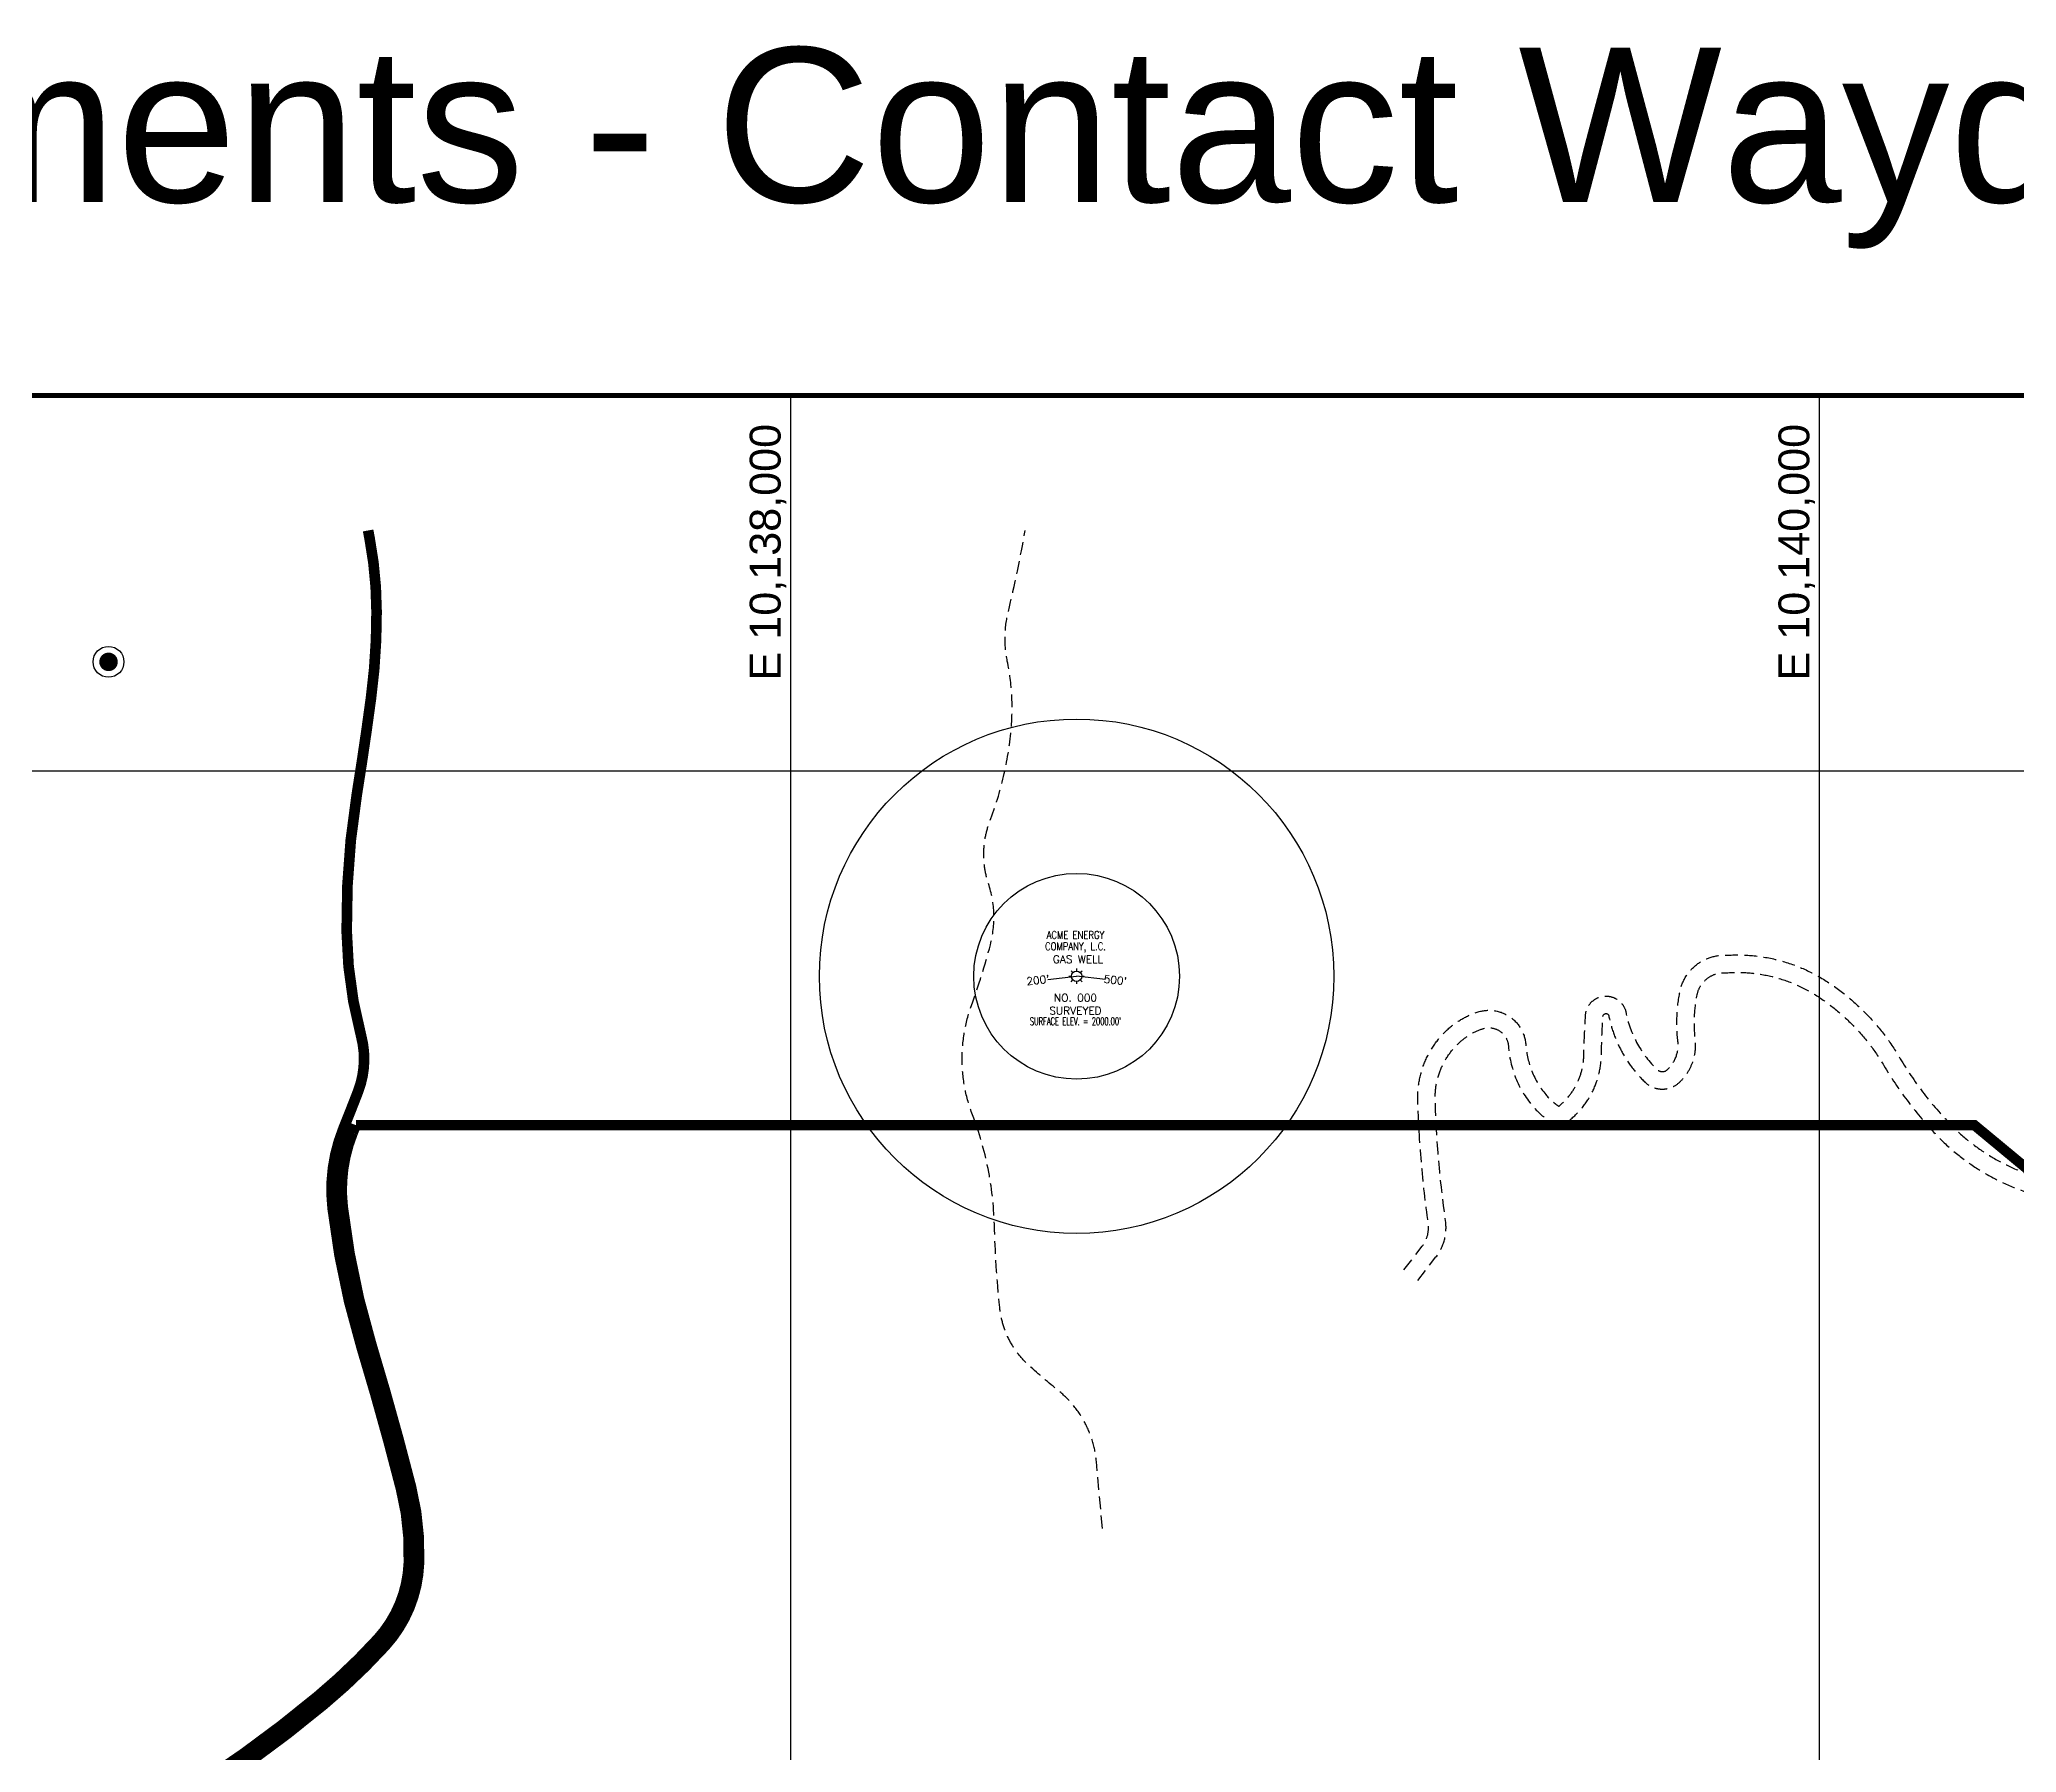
# Model space of a CAD drawing. Header units: inches. Extents: x 10131215 to 10153225, y 3476725 to 3491422.
# Drawn here: x 10136539 to 10140383, y 3488093 to 3491422 of the extents above; entities that cross this region are included whole.
import ezdxf
from ezdxf.enums import TextEntityAlignment as Align

# ---------------------------------------------------------------- set-up
doc = ezdxf.new("R2010")
doc.units = ezdxf.units.IN
doc.header["$LTSCALE"] = 100
doc.header["$MEASUREMENT"] = 0
for name, pattern in [('CENTER', [2, 1.25, -0.25, 0.25, -0.25]), ('DASHED2', [0.375, 0.25, -0.125]), ('PHANTOMX2', [5, 2.5, -0.5, 0.5, -0.5, 0.5, -0.5])]:
    doc.linetypes.add(name, pattern=pattern)
doc.layers.get('0').update_dxf_attribs({"color": 60, "linetype": 'CONTINUOUS'})
for name, color, linetype in [('BOUNDARY-STATE', 90, 'PHANTOMX2'), ('DRILL HOLES', 170, 'CONTINUOUS'), ('ELEVATIONS-UPEER MASON-CONTOURS', 175, 'CONTINUOUS'), ('GAS WELLS-EXISTING-ACTIVE', 30, 'CONTINUOUS'), ('GRID COORDINATES-VA SOUTH NAD27', 252, 'CONTINUOUS'), ('PROPERTY LINES-MINERAL', 1, 'CENTER'), ('ROADS', 34, 'DASHED2'), ('TITLE BLOCK-LEGEND-BORDER', 7, 'CONTINUOUS')]:
    doc.layers.add(name, color=color, linetype=linetype)
doc.styles.add('arial', font='ARIAL.TTF')
doc.styles.add('GRIDLINE LABEL', font='ARIAL.TTF', dxfattribs={"height": 60})
doc.styles.get("Standard").update_dxf_attribs({"font": 'simplex.shx'})

# ---------------------------------------------------------------- blocks, each defined once
blk = doc.blocks.new('DRILL HOLE')
at = {"layer": 'DRILL HOLES', "const_width": 18}
blk.add_lwpolyline([(-9, 0, 1), (9, 0, 1)], format="xyb", close=True, dxfattribs=at)
at = {"layer": 'DRILL HOLES'}
blk.add_circle((0, 0), 30, dxfattribs=at)

msp = doc.modelspace()

# ---------------------------------------------------------------- linework, layer by layer
at = {"layer": 'BOUNDARY-STATE', "const_width": 20.7, "flags": 128}
msp.add_lwpolyline([(10131798.8, 3481598.6, -0.039474), (10131887.6, 3481676.5, 0.038751), (10131961.7, 3481741.2, 0.087139), (10132095.6, 3481936.8, 0.045284), (10132133.2, 3482044.1, 0.002231), (10132167, 3482181.6, -0.10675), (10132288.1, 3482432.5, -0.052167), (10132454.4, 3482605.2, 0.055844), (10132572.2, 3482729.3, 0.024046), (10132637.3, 3482824.5, -0.043685), (10132730.5, 3482949.9, -0.046446), (10132908.8, 3483116.6, 0.072507), (10132968.6, 3483178.6, 0.026404), (10133001.3, 3483229.8, -0.020709), (10133063.1, 3483328.7, -0.010585), (10133116.5, 3483403.4, -0.008208), (10133171.5, 3483474.5, 0.0395), (10133296, 3483658.2, -0.064039), (10133404.3, 3483802.2, -0.036644), (10133548.8, 3483930.2, -0.023442), (10133719.2, 3484047.9, 0.01433), (10133920.4, 3484181.5, -0.08864), (10134267.8, 3484344.3, -0.046017), (10134346.2, 3484357.6, 0.086569), (10134716.4, 3484452, 0.119892), (10134970.5, 3484649.8, 0.041824), (10135014.6, 3484716.2, -0.056021), (10135098.6, 3484835.1, -0.043379), (10135169.3, 3484901.9, 0.006743), (10135270.7, 3484984.5, 0.017049), (10135326.3, 3485034.4, 0.120382), (10135484.4, 3485283.4, -0.015334), (10135535.9, 3485421.7, 0.021053), (10135604.4, 3485612, 0.058515), (10135619.2, 3485690.6, -0.063209), (10135641, 3485800.6, 0.055344), (10135681, 3485987.2, -0.03287), (10135712.2, 3486172.5, 0.078174), (10135724.1, 3486328.8, -0.042498), (10135725.5, 3486582.8, 0.046229), (10135725, 3486771.6, -0.112379), (10135761.2, 3487050.2, -0.006394), (10135841.3, 3487259.3, -0.004875), (10135975.3, 3487587.2, -0.002349), (10136007.6, 3487663.1, -0.178273), (10136116.1, 3487777.1, -0.091362), (10136325.7, 3487836.2, 0.000371), (10136409, 3487844, 0.098619), (10136658.3, 3487918.6, 0.024038), (10136862.4, 3488039.8, 0.027468), (10137079.2, 3488200.9, 0.034094), (10137196.4, 3488312.7, 0.177302), (10137257.3, 3488461.1, 0.072181), (10137242.1, 3488604.8, 0.011242), (10137165.2, 3488880.8, -0.044633), (10137109.1, 3489150.2, -0.125314), (10137129.8, 3489304.4, 0.003409), (10137158.4, 3489376.9, 0.158878), (10137164.3, 3489486, -0.062263), (10137136.4, 3489688.7, -0.04316), (10137156, 3489954, 0.006878), (10137183.8, 3490143, 0.034062), (10137194.5, 3490310.1, 0.04574), (10137181, 3490452, -0.002502), (10137178.1, 3490467.7, -0.002502)], format="xyb", dxfattribs=at)
at = {"layer": 'ELEVATIONS-UPEER MASON-CONTOURS', "const_width": 5}
for points in [[(10135978.9, 3483263.2, 0), (10135880.2, 3483248.3, 0.000547)], [(10136147.8, 3483288.5, 0.000001), (10135988.5, 3483264.7, 0.000023)]]:
    msp.add_lwpolyline(points, format="xyb", dxfattribs=at)
at = {"layer": 'GAS WELLS-EXISTING-ACTIVE'}
for p, q in [((10138540.5, 3489601.2), (10138545.5, 3489601.2)), ((10138544.9, 3489611.8), (10138548.4, 3489608.3)), ((10138544.9, 3489590.6), (10138548.4, 3489594.2)), ((10138555.5, 3489616.2), (10138555.5, 3489611.2)), ((10138555.5, 3489591.2), (10138555.5, 3489586.2)), ((10138562.6, 3489608.3), (10138566.1, 3489611.8)), ((10138562.6, 3489594.2), (10138566.1, 3489590.6)), ((10138565.5, 3489601.2), (10138570.5, 3489601.2))]:
    msp.add_line(p, q, dxfattribs=at)
for points in [[(10138356.7, 3489579.5, 0, 12, 0), (10138392.5, 3489583.4, 0, 0, 0), (10138455.3, 3489590.3, 0, 0, 0)], [(10139052.6, 3489546.9, 0, 12, 0), (10139016.8, 3489550.9, 0, 0, 0), (10138652.7, 3489590.6, 0, 0, 0)]]:
    msp.add_lwpolyline(points, format="xyseb", dxfattribs=at)
for points in [[(10138499.4, 3489595.1), (10138555.5, 3489601.2)], [(10138611.6, 3489595.1), (10138555.5, 3489601.2)]]:
    msp.add_lwpolyline(points, dxfattribs=at)
for radius in [500, 200, 10]:
    msp.add_circle((10138555.5, 3489601.2), radius, dxfattribs=at)
at = {"layer": 'GRID COORDINATES-VA SOUTH NAD27'}
for p, q in [((10138000, 3476730), (10138000, 3490730)), ((10140000, 3476730), (10140000, 3490730)), ((10153220, 3490000), (10131220, 3490000))]:
    msp.add_line(p, q, dxfattribs=at)
at = {"layer": 'PROPERTY LINES-MINERAL', "const_width": 20, "flags": 128}
msp.add_lwpolyline([(10132963.2, 3483140.1, 0.027093), (10132984.8, 3483167, 0.026404), (10133018.7, 3483219.9, -0.020709), (10133079.6, 3483317.4, -0.010585), (10133132.5, 3483391.4, -0.008208), (10133187.1, 3483462, 0.0395), (10133313.4, 3483648.3, -0.064039), (10133418.6, 3483788.3, -0.036644), (10133560.9, 3483914.3, -0.023442), (10133729.7, 3484030.9, 0.01433), (10133931.9, 3484165.2, -0.08864), (10134273, 3484324.9, -0.046017), (10134347.7, 3484337.7, 0.086569), (10134724.6, 3484433.8, 0.119892), (10134986.2, 3484637.4, 0.041824), (10135032.2, 3484706.6, -0.056021), (10135113.6, 3484821.8, -0.043379), (10135181.7, 3484886.2, 0.006743), (10135283.6, 3484969.2, 0.017049), (10135340.2, 3485020, 0.120382), (10135503.3, 3485276.9, -0.015334), (10135554.5, 3485414.1, 0.021053), (10135623.5, 3485606, 0.058515), (10135639.2, 3485689.2, -0.063209), (10135660, 3485794.2, 0.055344), (10135700.9, 3485985.1, -0.03287), (10135731.7, 3486167.9, 0.078174), (10135744.1, 3486330.4, -0.042498), (10135745.4, 3486581, 0.046229), (10135744.9, 3486773.5, -0.112379), (10135780, 3487043.3, -0.006394), (10135859.8, 3487251.9, -0.004875), (10135993.8, 3487579.5, -0.002349), (10136026, 3487655.2, -0.178273), (10136124.9, 3487759.2, -0.091362), (10136327.5, 3487816.3, 0.000371), (10136410.9, 3487824.1, 0.098619), (10136667.6, 3487901, 0.024038), (10136873.4, 3488023.1, 0.027468), (10137092, 3488185.5, 0.034094), (10137211.1, 3488299.2, 0.177302), (10137277.3, 3488460.3, 0.072181), (10137261.5, 3488609.8, 0.011242), (10137184.3, 3488886.6, -0.044633), (10137129, 3489152.6, -0.125314), (10137148.4, 3489296.9, 0.000701), (10137154.3, 3489311.8)], format="xyb", dxfattribs=at)
at = {"layer": 'PROPERTY LINES-MINERAL', "const_width": 20}
msp.add_lwpolyline([(10145852.5, 3477967.3), (10145477.2, 3478389.8), (10145524.1, 3478706.3), (10145289.6, 3479034.6), (10145840.8, 3479480), (10148022.2, 3482000.3), (10147875.8, 3483547), (10148796.5, 3485897.3), (10149467.1, 3485637.7), (10150064.7, 3487307.4), (10148434.5, 3489312), (10147050.6, 3488960.3), (10144259.3, 3488972), (10142693.6, 3487741), (10142154.1, 3487776.2), (10140301, 3489311.8), (10137154.3, 3489311.8)], dxfattribs=at)
at = {"layer": 'ROADS', "flags": 128}
for points in [[(10138605.7, 3488528.1), (10138593.9, 3488658.3, 0.203137), (10138520.7, 3488795.3, -0.013498), (10138463.2, 3488844.4, -0.186695), (10138406, 3488957.4, -0.017458), (10138395.6, 3489119.5, 0.084173), (10138353.1, 3489331.8, -0.179872), (10138351.1, 3489544.6, 0.022044), (10138387.8, 3489662.2, 0.145586), (10138384.1, 3489781.4, -0.173171), (10138386.9, 3489902.5, 0.068634), (10138428.1, 3490079.5, 0.073278), (10138420.8, 3490213.8, -0.109978), (10138422.6, 3490309.5, 0.016355), (10138455.4, 3490467.7, 0.016355)], [(10139191.8, 3489030.5), (10139227.2, 3489076.4, 0.201557), (10139239.1, 3489121.1, -0.026763), (10139218.8, 3489360, -0.220838), (10139277.9, 3489498.7, -0.103825), (10139334.4, 3489531.5, -0.489801), (10139428.9, 3489467.9, 0.157864), (10139467.7, 3489371.2, 0.073833), (10139492.6, 3489348.9, 0.329218), (10139493.7, 3489349, 0.216903), (10139541.6, 3489447.3, -0.007274), (10139544.8, 3489525, -0.916639), (10139624.2, 3489527.5, 0.147684), (10139684, 3489420, 0.398865), (10139704.2, 3489419.8, 0.238056), (10139724.5, 3489474.6, -0.076384), (10139728.4, 3489571.4, -0.372998), (10139818.7, 3489642, -0.161103), (10140012.8, 3489591.9, -0.116339), (10140154.2, 3489445.2, 0.053214), (10140247.1, 3489320.9, 0.118028), (10140400.9, 3489218.3, -0.002237), (10140513.8, 3489176.2, -0.214178), (10140572, 3489118.2, 0.213869), (10140740.8, 3488915.4, -0.03547), (10140920.3, 3488811.2, -0.121444), (10141078.3, 3488635.4, -0.030357), (10141134.3, 3488513.2, 0.144438), (10141212.6, 3488420)], [(10139218.8, 3489009.7), (10139254.1, 3489055.6, 0.201557), (10139272.8, 3489125.8, -0.026763), (10139252.7, 3489361.1, -0.220838), (10139300.7, 3489473.4, -0.103825), (10139345.1, 3489499.2, -0.489801), (10139395, 3489465.6, 0.157864), (10139441.5, 3489349.4, 0.073833), (10139473.9, 3489320.5, 0.329218), (10139515.4, 3489322.7, 0.216903), (10139575.6, 3489446.4, -0.007274), (10139578.7, 3489523.1, -0.985557), (10139590.5, 3489522.7, 0.150163), (10139660.3, 3489395.6, 0.398865), (10139727.3, 3489394.9, 0.238056), (10139758.3, 3489478.3, -0.076384), (10139761.8, 3489564.9, -0.382674), (10139818.8, 3489607.9, -0.163072), (10139994.4, 3489563.3, -0.116339), (10140124.9, 3489427.8, 0.053214), (10140222.2, 3489297.7, 0.118028), (10140389.2, 3489186.4, -0.002237), (10140501.8, 3489144.4, -0.208784), (10140539.8, 3489107.3, 0.212572), (10140725.9, 3488884.9, -0.03547), (10140901.2, 3488783.1, -0.121444), (10141048.3, 3488619.4, -0.051678), (10141104.9, 3488486.7)]]:
    msp.add_lwpolyline(points, format="xyb", dxfattribs=at)
at = {"layer": 'TITLE BLOCK-LEGEND-BORDER', "const_width": 10}
msp.add_lwpolyline([(10131220, 3476730), (10131220, 3490730), (10153220, 3490730), (10153220, 3476730)], close=True, dxfattribs=at)

# ---------------------------------------------------------------- block references
at = {"layer": 'DRILL HOLES', "xscale": 1.000028516851045, "yscale": 1.000028516851045, "zscale": 1.000028516851045}
msp.add_blockref('DRILL HOLE', (10136673.4, 3490212.3), dxfattribs=at)

# ---------------------------------------------------------------- texts
at = {"style": 'arial'}
msp.add_text('Questions or Comments - Contact Wayde Travis (276) 523-8252  wayde.travis@dmme.virginia.gov', height=300, dxfattribs=at).set_placement((10142154.3, 3491218.6), align=Align.MIDDLE)
at = {"layer": 'GAS WELLS-EXISTING-ACTIVE'}
for s, width, p in [('COMPANY, L.C.', 0.8, (10138553.3, 3489651.9)), ('ACME ENERGY', 0.8, (10138553.3, 3489674)), ("SURFACE ELEV. = 2000.00'", 0.6, (10138553.3, 3489506.3))]:
    msp.add_text(s, height=15, dxfattribs=dict(at, width=width)).set_placement(p, align=Align.CENTER)
for s, p in [(' GAS WELL', (10138553.3, 3489626.9)), ('NO. 000', (10138553.3, 3489551.9)), ('SURVEYED', (10138553.3, 3489526.9))]:
    msp.add_text(s, height=15, dxfattribs=at).set_placement(p, align=Align.CENTER)
for s, rotation, p in [("200'", 6.234, (10138481.1, 3489586.3)), ("500'", 353.766, (10138629.9, 3489586.3))]:
    msp.add_text(s, height=15, rotation=rotation, dxfattribs=at).set_placement(p, align=Align.CENTER)
at = {"layer": 'GRID COORDINATES-VA SOUTH NAD27', "style": 'GRIDLINE LABEL'}
for s, p in [('E 10,138,000', (10137980, 3490674.8)), ('E 10,140,000', (10139980, 3490674.8))]:
    msp.add_text(s, height=60, rotation=90, dxfattribs=at).set_placement(p, align=Align.RIGHT)

doc.saveas('drawing.dxf')
